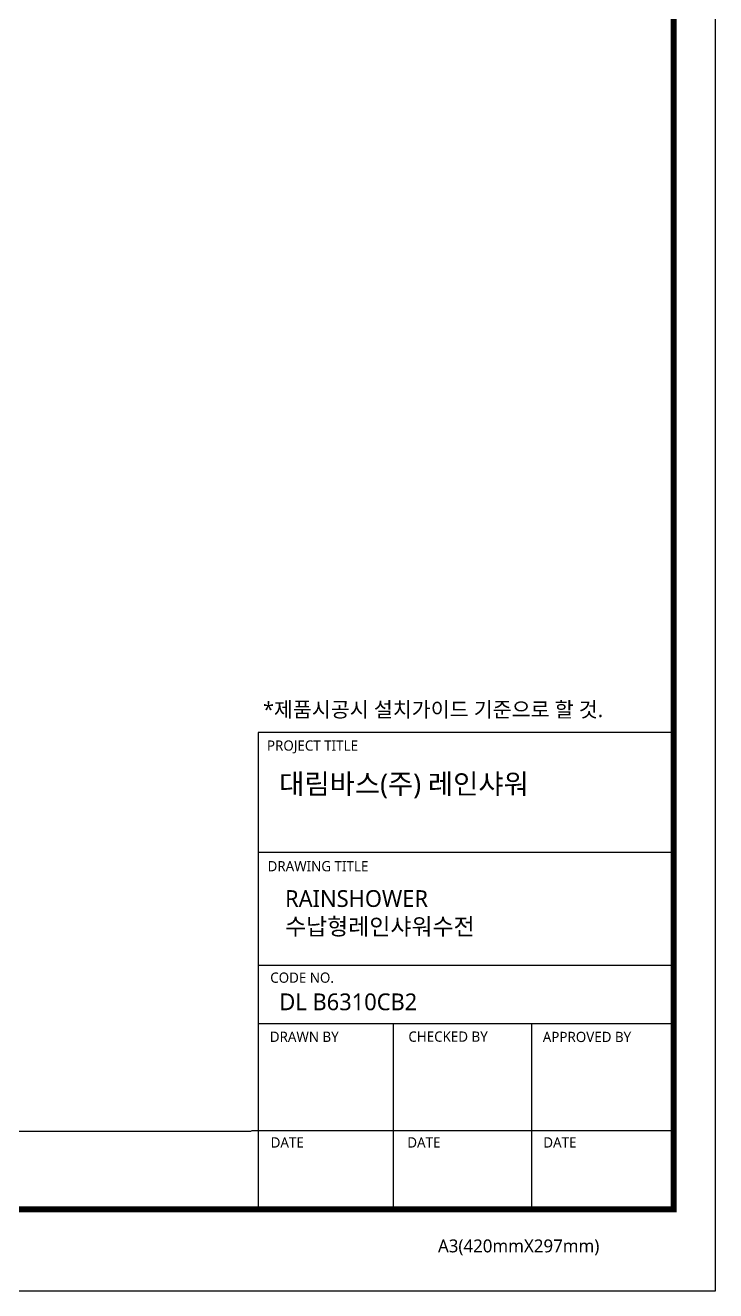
# Model space of a CAD drawing. Extents: x -2463 to 697, y 0 to 2315.
# Drawn here: x -143 to 697, y 0 to 1539 of the extents above; entities that cross this region are included whole.
import ezdxf

# ---------------------------------------------------------------- set-up
doc = ezdxf.new("R2010")
doc.units = 0
doc.header["$LTSCALE"] = 10
doc.header["$MEASUREMENT"] = 0
doc.layers.get('0').update_dxf_attribs({"linetype": 'CONTINUOUS'})
doc.styles.add('Daelim Dimension', font='NanumGothic.ttf')

msp = doc.modelspace()

# ---------------------------------------------------------------- linework, layer by layer
at = {"color": 5, "ltscale": 40}
for p, q in [((645.4, 678.6), (140.5, 678.6)), ((645.4, 532.7), (140.5, 532.7)), ((645.4, 532.7), (140.5, 532.7)), ((645.4, 395.4), (140.5, 395.4)), ((645.4, 395.4), (140.5, 395.4)), ((645.4, 324.6), (140.5, 324.6)), ((645.4, 324.6), (140.5, 324.6)), ((304.5, 324.6), (304.5, 99.1)), ((472.8, 324.6), (472.8, 99.1)), ((645.4, 194.3), (132.5, 194.3)), ((645.4, 194.3), (144.4, 194.3)), ((645.4, 99.1), (212.7, 99.1))]:
    msp.add_line(p, q, dxfattribs=at)
at = {"color": 5, "ltscale": 0.5}
msp.add_line((140.5, 678.6), (140.5, 96.1), dxfattribs=at)
at = {"color": 5}
msp.add_line((-2412.2, 194), (131.9, 194), dxfattribs=at)
at = {"ltscale": 0.5}
msp.add_lwpolyline([(-2463, 0), (696.5, 0), (696.5, 2315), (-2463, 2315)], close=True, dxfattribs=at)
at = {"color": 5, "linetype": 'ByBlock', "lineweight": 200, "const_width": 7.28}
msp.add_lwpolyline([(-2412.2, 99.1), (645.4, 99.1), (645.4, 2261.3), (-2412.2, 2261.3)], close=True, dxfattribs=at)

# ---------------------------------------------------------------- texts
at = {"color": 5, "ltscale": 40, "style": 'Daelim Dimension'}
for s, height, p in [('PROJECT TITLE', 12.468, (151.1, 656.6)), ('DRAWING TITLE', 12.468, (151.9, 509.9)), ('CODE NO.', 12.47, (155.1, 374.4)), ('DRAWN BY', 12.47, (154.6, 302.5)), ('CHECKED BY', 12.47, (323, 302.7)), ('APPROVED BY', 12.468, (486.4, 302.3)), ('DATE', 12.47, (155.6, 174)), ('DATE', 12.47, (321.7, 174)), ('DATE', 12.47, (487, 174)), ('A3(420mmX297mm)', 15.736, (359, 46.6))]:
    msp.add_text(s, height=height, dxfattribs=at).set_placement(p)
at = {"attachment_point": 1, "style": 'Daelim Dimension'}
for s, insert, char_height, width in [('*제품시공시 설치가이드 기준으로 할 것.', (146.4, 715.8), 18.364, 493.568), ('대림바스(주) 레인샤워', (166, 628.5), 24.441, 392.828), (' RAINSHOWER\\P 수납형레인샤워수전', (166.2, 487), 20.404, 343.379), ('DL B6310CB2', (166.2, 361.4), 20.404, 343.379)]:
    msp.add_mtext(s, dxfattribs=dict(at, insert=insert, char_height=char_height, width=width))

doc.saveas('drawing.dxf')
